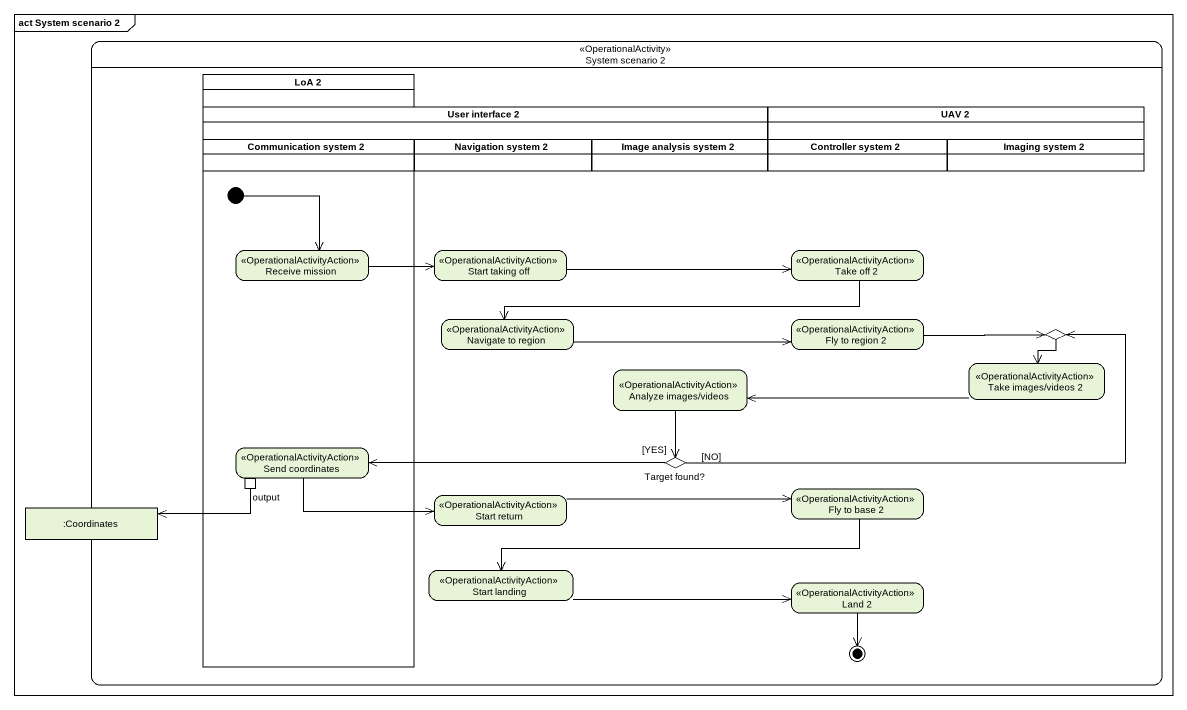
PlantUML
@startuml
mainframe act System scenario 2
hide empty description
state "System scenario 2" as System_scenario_2 <<OperationalActivity>> {
  state "LoA 2" as LoA_2 <<partition>> {
    state "Receive mission" as Receive_mission <<OperationalActivityAction>>
    state "Send coordinates" as Send_coordinates <<OperationalActivityAction>> {
      state output <<outputPin>>
    }
    [*] --> Receive_mission
  }
  state "User interface 2" as User_interface_2 <<partition>> {
    state "Communication system 2" as Communication_system_2 <<partition>>
    state "Navigation system 2" as Navigation_system_2 <<partition>>
    state "Image analysis system 2" as Image_analysis_system_2 <<partition>>
  }
  state "UAV 2" as UAV_2 <<partition>> {
    state "Controller system 2" as Controller_system_2 <<partition>>
    state "Imaging system 2" as Imaging_system_2 <<partition>>
  }
  state "Start taking off" as Start_taking_off <<OperationalActivityAction>>
  state "Take off 2" as Take_off_2 <<OperationalActivityAction>>
  state "Navigate to region" as Navigate_to_region <<OperationalActivityAction>>
  state "Fly to region 2" as Fly_to_region_2 <<OperationalActivityAction>>
  state choice1 <<choice>>
  state "Analyze images/videos" as Analyze_images_videos <<OperationalActivityAction>>
  state "Take images/videos 2" as Take_images_videos_2 <<OperationalActivityAction>>
  state "Target found?" as Target_found <<choice>>
  state "Start return" as Start_return <<OperationalActivityAction>>
  state "Fly to base 2" as Fly_to_base_2 <<OperationalActivityAction>>
  state ":Coordinates" as Coordinates <<object>>
  state "Start landing" as Start_landing <<OperationalActivityAction>>
  state "Land 2" as Land_2 <<OperationalActivityAction>>
  Land_2 --> [*]
}
Receive_mission -right-> Start_taking_off
Start_taking_off -right-> Take_off_2
Take_off_2 -left-> Navigate_to_region
Navigate_to_region -right-> Fly_to_region_2
Fly_to_region_2 -right-> choice1
choice1 --> Take_images_videos_2
Analyze_images_videos --> Target_found
Take_images_videos_2 -left-> Analyze_images_videos
Send_coordinates -right-> Start_return
Target_found -right-> choice1 : [NO]
Target_found -left-> Send_coordinates : [YES]
output -left-> Coordinates
Start_return -right-> Fly_to_base_2
Fly_to_base_2 -left-> Start_landing
Start_landing -right-> Land_2
@enduml
